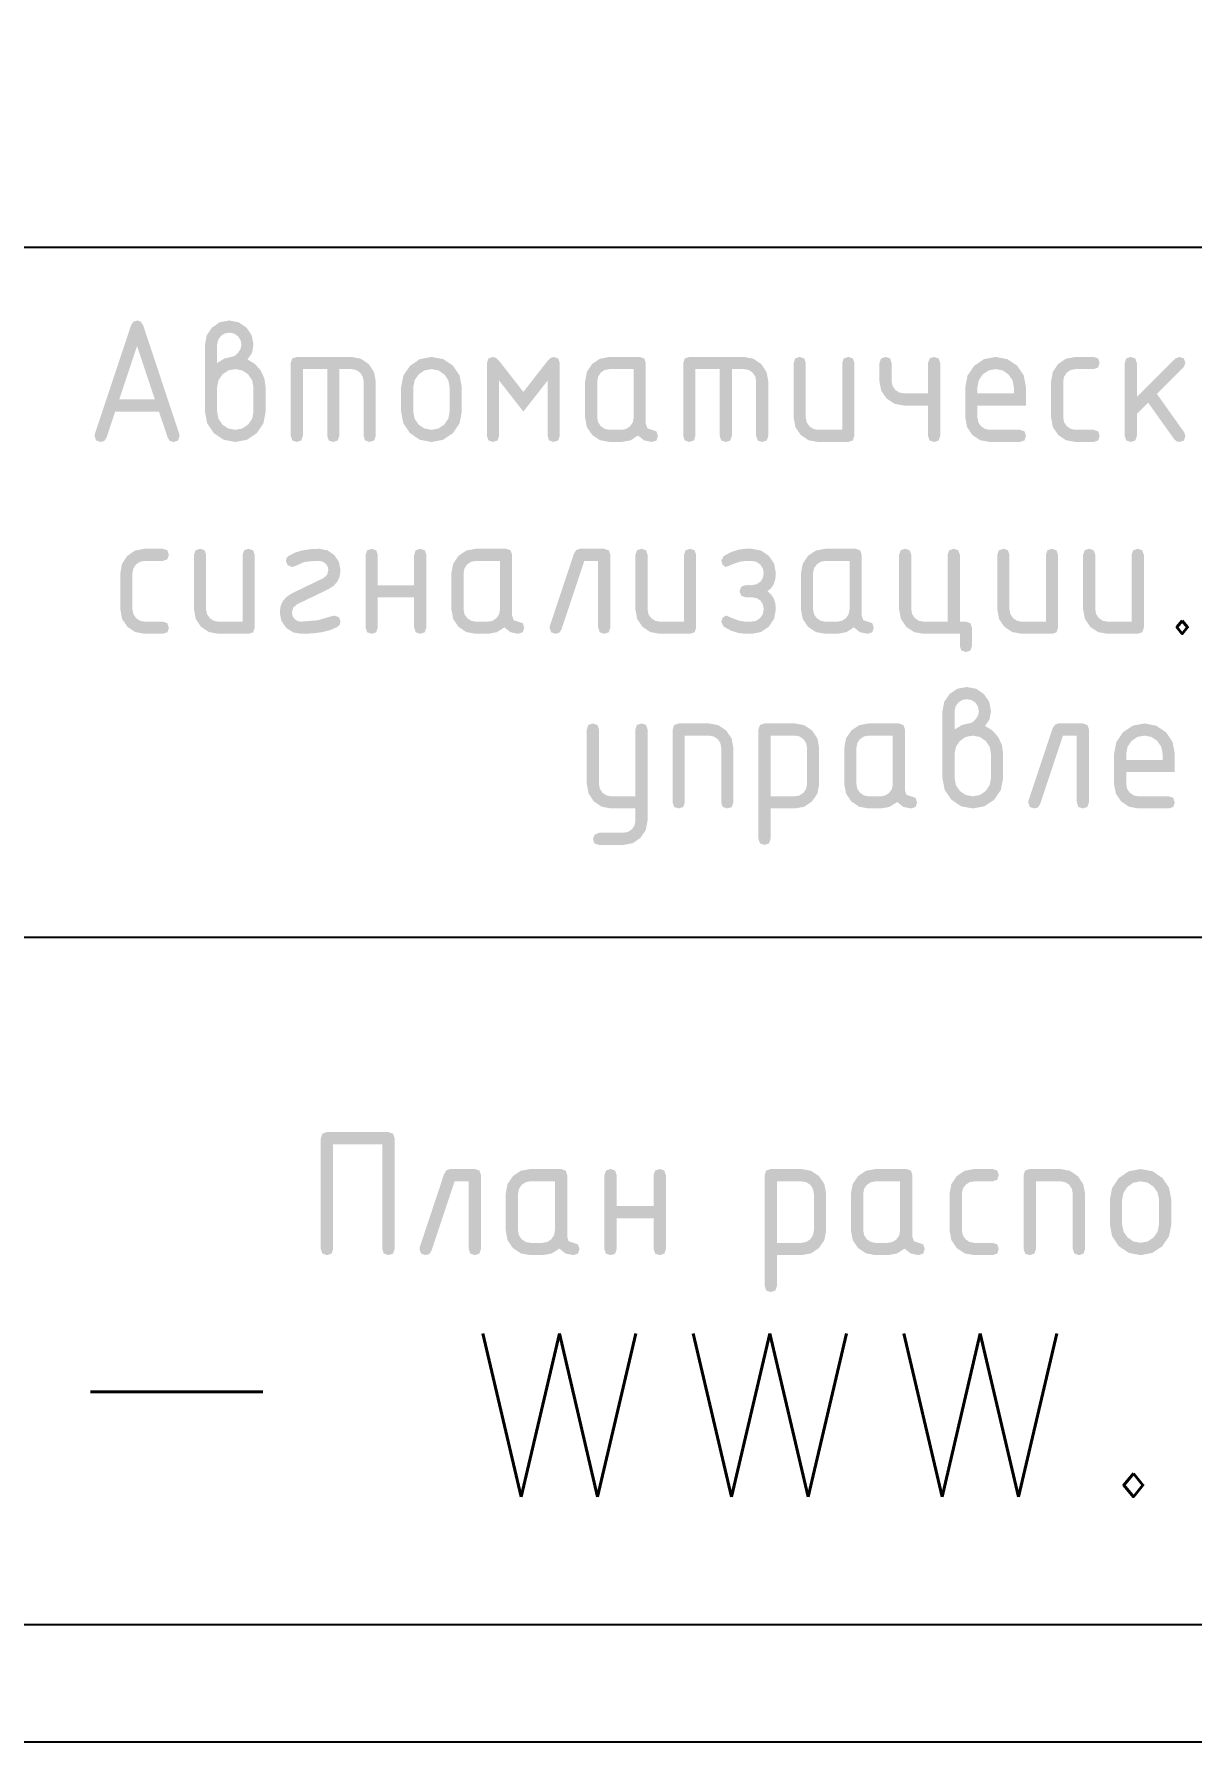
# Model space of a CAD drawing. Header units: millimetres. Extents: x 0 to 420, y 0 to 297.
# Drawn here: x 337.87 to 354.99, y 0 to 25.25 of the extents above; entities that cross this region are included whole.
import ezdxf

# ---------------------------------------------------------------- set-up
doc = ezdxf.new("R2010")
doc.units = ezdxf.units.MM
doc.layers.get('0').update_dxf_attribs({"linetype": 'CONTINUOUS'})
doc.styles.get("Standard").update_dxf_attribs({"font": 'STANDARD'})

# ---------------------------------------------------------------- blocks, each defined once
blk = doc.blocks.new('ABViewer')
at = {"color": 0, "true_color": 0x000001, "insert": (0, 0), "char_height": 0.05, "attachment_point": 1}
blk.add_mtext('ABViewer 16 trial version - www.cadsofttools.com', dxfattribs=at)

msp = doc.modelspace()

# ---------------------------------------------------------------- hatches: boundary and pattern name
at = {"true_color": 0x000007}
h = msp.add_hatch(color=0, dxfattribs=at)
h.paths.add_polyline_path([(339.390082, 20.639815), (339.126601, 19.84827), (339.654114, 19.84827)], flags=0)
h.paths.add_polyline_path([(340.019019, 19.309181), (339.996419, 19.241726), (339.92917, 19.219333), (339.875082, 19.234629), (339.843732, 19.280518), (339.714197, 19.668574), (339.066519, 19.668574), (338.936983, 19.280518), (338.905219, 19.234629), (338.851545, 19.219333), (338.78409, 19.241726), (338.761697, 19.309181), (338.765555, 19.337845), (339.300785, 20.943535), (339.335098, 20.997623), (339.390082, 21.015744), (339.444997, 20.998381), (339.478828, 20.946291), (340.01516, 19.337845)], flags=0)
h = msp.add_hatch(color=0, dxfattribs=at)
h.paths.add_polyline_path([(340.573944, 20.386807), (340.683222, 20.454055), (340.783406, 20.476655), (340.83708, 20.492365), (340.887034, 20.539494), (340.921761, 20.597716), (340.933336, 20.656351), (340.920245, 20.726287), (340.881522, 20.784233), (340.823575, 20.822956), (340.75364, 20.836048), (340.684187, 20.822887), (340.626309, 20.783682), (340.586897, 20.725391), (340.573944, 20.656351)], flags=0)
h.paths.add_polyline_path([(341.022633, 20.439724), (341.133841, 20.372889), (341.219417, 20.275462), (341.273987, 20.156813), (341.292177, 20.027415), (341.292177, 19.668574), (341.259242, 19.494803), (341.160988, 19.349971), (341.015881, 19.251993), (340.843488, 19.219333), (340.669717, 19.252062), (340.524886, 19.350522), (340.426907, 19.495492), (340.394248, 19.668574), (340.394248, 20.656351), (340.420361, 20.795533), (340.498979, 20.911564), (340.614734, 20.989699), (340.75364, 21.015744), (340.892546, 20.989423), (341.008301, 20.911013), (341.086436, 20.794844), (341.112481, 20.656351), (341.089881, 20.533982)], flags=0)
h.paths.add_polyline_path([(341.112481, 19.668574), (341.112481, 20.027415), (341.092775, 20.130837), (341.034209, 20.218135), (340.947323, 20.277184), (340.843488, 20.296959), (340.738964, 20.277184), (340.652216, 20.218135), (340.593443, 20.130837), (340.573944, 20.027415), (340.573944, 19.668574), (340.593443, 19.56405), (340.652216, 19.477302), (340.738964, 19.418529), (340.843488, 19.399029), (340.947323, 19.418598), (341.034209, 19.477853), (341.092775, 19.564739)], flags=0)
for points in [[(341.753545, 20.476655), (342.561627, 20.476655), (342.700119, 20.450335), (342.816288, 20.371924), (342.894698, 20.255756), (342.921019, 20.117263), (342.921019, 19.309181), (342.898419, 19.241726), (342.831171, 19.219333), (342.763716, 19.241726), (342.741323, 19.309181), (342.741323, 20.117263), (342.728231, 20.187405), (342.689509, 20.245145), (342.631769, 20.283868), (342.561627, 20.296959), (342.38193, 20.296959), (342.38193, 19.309181), (342.359331, 19.241726), (342.292082, 19.219333), (342.22511, 19.241726), (342.202785, 19.309181), (342.202785, 20.296959), (341.843393, 20.296959), (341.843393, 19.309181), (341.820793, 19.241726), (341.753545, 19.219333), (341.68609, 19.241726), (341.663697, 19.309181), (341.663697, 20.386807), (341.68609, 20.454055)], [(345.104786, 19.668574), (344.745393, 20.128287), (344.745393, 19.309181), (344.722794, 19.241726), (344.655545, 19.219333), (344.58809, 19.241726), (344.565697, 19.309181), (344.565697, 20.386807), (344.58809, 20.454055), (344.655545, 20.476655), (344.700263, 20.462255), (344.745393, 20.419329), (345.104786, 19.959615), (345.463627, 20.419329), (345.508551, 20.462255), (345.553475, 20.476655), (345.620723, 20.454055), (345.643323, 20.386807), (345.643323, 19.309181), (345.620723, 19.241726), (345.553475, 19.219333), (345.48602, 19.241726), (345.463627, 19.309181), (345.463627, 20.128287)], [(347.56036, 20.476655), (348.368442, 20.476655), (348.506935, 20.450335), (348.623103, 20.371924), (348.701514, 20.255756), (348.727834, 20.117263), (348.727834, 19.309181), (348.705235, 19.241726), (348.637986, 19.219333), (348.570531, 19.241726), (348.548138, 19.309181), (348.548138, 20.117263), (348.535047, 20.187405), (348.496324, 20.245145), (348.438584, 20.283868), (348.368442, 20.296959), (348.188746, 20.296959), (348.188746, 19.309181), (348.166146, 19.241726), (348.098898, 19.219333), (348.031925, 19.241726), (348.009601, 19.309181), (348.009601, 20.296959), (347.650209, 20.296959), (347.650209, 19.309181), (347.627609, 19.241726), (347.56036, 19.219333), (347.492905, 19.241726), (347.470512, 19.309181), (347.470512, 20.386807), (347.492905, 20.454055)], [(350.000993, 20.386807), (350.000993, 19.309181), (349.978393, 19.241726), (349.911145, 19.219333), (349.462456, 19.219333), (349.323067, 19.245378), (349.207243, 19.323513), (349.129108, 19.439337), (349.103063, 19.578726), (349.103063, 20.386807), (349.125457, 20.454055), (349.192912, 20.476655), (349.26016, 20.454055), (349.28276, 20.386807), (349.28276, 19.578726), (349.295989, 19.509962), (349.335676, 19.451946), (349.393692, 19.412259), (349.462456, 19.399029), (349.821297, 19.399029), (349.821297, 20.386807), (349.84369, 20.454055), (349.911145, 20.476655), (349.978393, 20.454055)], [(351.270442, 20.386807), (351.270442, 19.309181), (351.247843, 19.241726), (351.180594, 19.219333), (351.113139, 19.241726), (351.090746, 19.309181), (351.090746, 19.758422), (350.731905, 19.758422), (350.594101, 19.784122), (350.477795, 19.861499), (350.398695, 19.975532), (350.372513, 20.110648), (350.372513, 20.386807), (350.394906, 20.454055), (350.462361, 20.476655), (350.529609, 20.454055), (350.552209, 20.386807), (350.552209, 20.117263), (350.565438, 20.048981), (350.605126, 19.991035), (350.663141, 19.951347), (350.731905, 19.938118), (351.090746, 19.938118), (351.090746, 20.386807), (351.113139, 20.454055), (351.180594, 20.476655), (351.247843, 20.454055)], [(353.091107, 20.117263), (353.091107, 19.578726), (353.104337, 19.509962), (353.144024, 19.451946), (353.202039, 19.412259), (353.270804, 19.399029), (353.539797, 19.399029), (353.607045, 19.37643), (353.629645, 19.309181), (353.607045, 19.241726), (353.539797, 19.219333), (353.270804, 19.219333), (353.131415, 19.245378), (353.015591, 19.323513), (352.937456, 19.439337), (352.911411, 19.578726), (352.911411, 20.117263), (352.937456, 20.256445), (353.015591, 20.372476), (353.131415, 20.45061), (353.270804, 20.476655), (353.539797, 20.476655), (353.607045, 20.454055), (353.629645, 20.386807), (353.607045, 20.319352), (353.539797, 20.296959), (353.270804, 20.296959), (353.20135, 20.283799), (353.143473, 20.244594), (353.104061, 20.186303)], [(354.180413, 19.886304), (354.744857, 20.450748), (354.808798, 20.476655), (354.876047, 20.454055), (354.898647, 20.386807), (354.871637, 20.32452), (354.476967, 19.92985), (354.881008, 19.360996), (354.898647, 19.307528), (354.876047, 19.241313), (354.808798, 19.219333), (354.766217, 19.228842), (354.734384, 19.257367), (354.347431, 19.800314), (354.180413, 19.633296), (354.180413, 19.309181), (354.157813, 19.241726), (354.090565, 19.219333), (354.02311, 19.241726), (354.000717, 19.309181), (354.000717, 20.386807), (354.02311, 20.454055), (354.090565, 20.476655), (354.157813, 20.454055), (354.180413, 20.386807)], [(339.322393, 17.280803), (339.322393, 16.742265), (339.335622, 16.673501), (339.375309, 16.615486), (339.433325, 16.575798), (339.502089, 16.562569), (339.771082, 16.562569), (339.83833, 16.539969), (339.86093, 16.472721), (339.83833, 16.405266), (339.771082, 16.382873), (339.502089, 16.382873), (339.3627, 16.408918), (339.246876, 16.487053), (339.168741, 16.602877), (339.142697, 16.742265), (339.142697, 17.280803), (339.168741, 17.419984), (339.246876, 17.536015), (339.3627, 17.61415), (339.502089, 17.640195), (339.771082, 17.640195), (339.83833, 17.617595), (339.86093, 17.550347), (339.83833, 17.482892), (339.771082, 17.460499), (339.502089, 17.460499), (339.432636, 17.447339), (339.374758, 17.408133), (339.335346, 17.349842)], [(341.129932, 17.550347), (341.129932, 16.472721), (341.107332, 16.405266), (341.040084, 16.382873), (340.591395, 16.382873), (340.452006, 16.408918), (340.336182, 16.487053), (340.258047, 16.602877), (340.232002, 16.742265), (340.232002, 17.550347), (340.254395, 17.617595), (340.32185, 17.640195), (340.389099, 17.617595), (340.411698, 17.550347), (340.411698, 16.742265), (340.424928, 16.673501), (340.464615, 16.615486), (340.52263, 16.575798), (340.591395, 16.562569), (340.950236, 16.562569), (340.950236, 17.550347), (340.972629, 17.617595), (341.040084, 17.640195), (341.107332, 17.617595)], [(342.309533, 16.652417), (342.376781, 16.629817), (342.399381, 16.562569), (342.386703, 16.516336), (342.349221, 16.482092), (342.250811, 16.438683), (342.129148, 16.407678), (341.984127, 16.389074), (341.815644, 16.382873), (341.694583, 16.405679), (341.592953, 16.474375), (341.524258, 16.576005), (341.501451, 16.697066), (341.512631, 16.788636), (341.546238, 16.866564), (341.602375, 16.93085), (341.681148, 16.981493), (342.146373, 17.206389), (342.201219, 17.253793), (342.219685, 17.326002), (342.209763, 17.377334), (342.179997, 17.420811), (342.13652, 17.450577), (342.085188, 17.460499), (341.951381, 17.455676), (341.858088, 17.441757), (341.72304, 17.381675), (341.681148, 17.370651), (341.618309, 17.39766), (341.591299, 17.460499), (341.603013, 17.504665), (341.638704, 17.539323), (341.72583, 17.583454), (341.829287, 17.614977), (341.949073, 17.63389), (342.085188, 17.640195), (342.205973, 17.617113), (342.307328, 17.548142), (342.376299, 17.446787), (342.399381, 17.326002), (342.38803, 17.234122), (342.354044, 17.15609), (342.297527, 17.091908), (342.218582, 17.041575), (341.757215, 16.819435), (341.700165, 16.770653), (341.681148, 16.697066), (341.690794, 16.645251), (341.720284, 16.601705), (341.76383, 16.572215), (341.815644, 16.562569), (342.062106, 16.58324), (342.275909, 16.645251)], [(342.950597, 16.921961), (342.950597, 16.472721), (342.927997, 16.405266), (342.860749, 16.382873), (342.793294, 16.405266), (342.770901, 16.472721), (342.770901, 17.550347), (342.793294, 17.617595), (342.860749, 17.640195), (342.927997, 17.617595), (342.950597, 17.550347), (342.950597, 17.101658), (343.489134, 17.101658), (343.489134, 17.550347), (343.511527, 17.617595), (343.578982, 17.640195), (343.646231, 17.617595), (343.66883, 17.550347), (343.66883, 16.472721), (343.646231, 16.405266), (343.578982, 16.382873), (343.511527, 16.405266), (343.489134, 16.472721), (343.489134, 16.921961)], [(345.941998, 17.640195), (346.300839, 17.640195), (346.368087, 17.617595), (346.390687, 17.550347), (346.390687, 16.472721), (346.368087, 16.405266), (346.300839, 16.382873), (346.233384, 16.405266), (346.210991, 16.472721), (346.210991, 17.460499), (346.005939, 17.460499), (345.666941, 16.444058), (345.635522, 16.398169), (345.582606, 16.382873), (345.515151, 16.405611), (345.492757, 16.473823), (345.496616, 16.501384), (345.85215, 17.566883), (345.886532, 17.621729)], [(347.660136, 17.550347), (347.660136, 16.472721), (347.637537, 16.405266), (347.570288, 16.382873), (347.121599, 16.382873), (346.98221, 16.408918), (346.866386, 16.487053), (346.788252, 16.602877), (346.762207, 16.742265), (346.762207, 17.550347), (346.7846, 17.617595), (346.852055, 17.640195), (346.919303, 17.617595), (346.941903, 17.550347), (346.941903, 16.742265), (346.955132, 16.673501), (346.99482, 16.615486), (347.052835, 16.575798), (347.121599, 16.562569), (347.48044, 16.562569), (347.48044, 17.550347), (347.502833, 17.617595), (347.570288, 17.640195), (347.637537, 17.617595)], [(348.660041, 16.742265), (348.648121, 16.817231), (348.612637, 16.874006), (348.565439, 16.905838), (348.506252, 16.920308), (348.391048, 16.921961), (348.327107, 16.947869), (348.3012, 17.01181), (348.327659, 17.076302), (348.363212, 17.096146), (348.416955, 17.10276), (348.443965, 17.10276), (348.472628, 17.101658), (348.55283, 17.114473), (348.611534, 17.152921), (348.647777, 17.21066), (348.660041, 17.280803), (348.64695, 17.350945), (348.608227, 17.408685), (348.550763, 17.447407), (348.480896, 17.460499), (348.391048, 17.460499), (348.307195, 17.448992), (348.206391, 17.414748), (348.124605, 17.380779), (348.099455, 17.369548), (348.052051, 17.40207), (348.031656, 17.464909), (348.06845, 17.53195), (348.17883, 17.59279), (348.293001, 17.628275), (348.391048, 17.640195), (348.480896, 17.640195), (348.619803, 17.61415), (348.735558, 17.536015), (348.813693, 17.419984), (348.839738, 17.280803), (348.831995, 17.192031), (348.808801, 17.117574), (348.770207, 17.057483), (348.716265, 17.01181), (348.770207, 16.964577), (348.808801, 16.903909), (348.831995, 16.829805), (348.839738, 16.742265), (348.813693, 16.602877), (348.735558, 16.487053), (348.619803, 16.408918), (348.480896, 16.382873), (348.391048, 16.382873), (348.290314, 16.394448), (348.177177, 16.429175), (348.068036, 16.488706), (348.031656, 16.558159), (348.052051, 16.620998), (348.101109, 16.65352), (348.130048, 16.642013), (348.21025, 16.607769), (348.308297, 16.5738), (348.391048, 16.562569), (348.480896, 16.562569), (348.54966, 16.575523), (348.607676, 16.614935), (348.646881, 16.672812)], [(351.651219, 16.562569), (351.718467, 16.539969), (351.741067, 16.472721), (351.741067, 16.203177), (351.718467, 16.135928), (351.651219, 16.113329), (351.583764, 16.135928), (351.561371, 16.203177), (351.561371, 16.382873), (351.022833, 16.382873), (350.883445, 16.408987), (350.767621, 16.487604), (350.689486, 16.603359), (350.663441, 16.742265), (350.663441, 17.550347), (350.685834, 17.617595), (350.753289, 17.640195), (350.820537, 17.617595), (350.843137, 17.550347), (350.843137, 16.742265), (350.856366, 16.673501), (350.896054, 16.615486), (350.954069, 16.575798), (351.022833, 16.562569), (351.381674, 16.562569), (351.381674, 17.550347), (351.404068, 17.617595), (351.471523, 17.640195), (351.538771, 17.617595), (351.561371, 17.550347), (351.561371, 16.562569)], [(353.013778, 17.550347), (353.013778, 16.472721), (352.991178, 16.405266), (352.92393, 16.382873), (352.475241, 16.382873), (352.335852, 16.408918), (352.220028, 16.487053), (352.141893, 16.602877), (352.115848, 16.742265), (352.115848, 17.550347), (352.138242, 17.617595), (352.205697, 17.640195), (352.272945, 17.617595), (352.295545, 17.550347), (352.295545, 16.742265), (352.308774, 16.673501), (352.348461, 16.615486), (352.406477, 16.575798), (352.475241, 16.562569), (352.834082, 16.562569), (352.834082, 17.550347), (352.856475, 17.617595), (352.92393, 17.640195), (352.991178, 17.617595)], [(354.283227, 17.550347), (354.283227, 16.472721), (354.260628, 16.405266), (354.193379, 16.382873), (353.74469, 16.382873), (353.605302, 16.408918), (353.489477, 16.487053), (353.411343, 16.602877), (353.385298, 16.742265), (353.385298, 17.550347), (353.407691, 17.617595), (353.475146, 17.640195), (353.542394, 17.617595), (353.564994, 17.550347), (353.564994, 16.742265), (353.578223, 16.673501), (353.617911, 16.615486), (353.675926, 16.575798), (353.74469, 16.562569), (354.103531, 16.562569), (354.103531, 17.550347), (354.125924, 17.617595), (354.193379, 17.640195), (354.260628, 17.617595)], [(346.76156, 13.61796), (346.76156, 13.800413), (346.402719, 13.800413), (346.26333, 13.826526), (346.147506, 13.905144), (346.069371, 14.020899), (346.043326, 14.159805), (346.043326, 14.967887), (346.065719, 15.035135), (346.133174, 15.057735), (346.200422, 15.035135), (346.223022, 14.967887), (346.223022, 14.159805), (346.236251, 14.091041), (346.275939, 14.033025), (346.333954, 13.993338), (346.402719, 13.980109), (346.76156, 13.980109), (346.76156, 14.967887), (346.783953, 15.035135), (346.851408, 15.057735), (346.918656, 15.035135), (346.941256, 14.967887), (346.941256, 13.620716), (346.915349, 13.482706), (346.838179, 13.366606), (346.723801, 13.287714), (346.586273, 13.261324), (346.223022, 13.261324), (346.155567, 13.283924), (346.133174, 13.351172), (346.160184, 13.414011), (346.223022, 13.44102), (346.582415, 13.44102), (346.652281, 13.453767), (346.709745, 13.491732), (346.748468, 13.548438)], [(347.312775, 13.890261), (347.312775, 14.967887), (347.335169, 15.035135), (347.402623, 15.057735), (347.851864, 15.057735), (347.989874, 15.031414), (348.105974, 14.953004), (348.184385, 14.836835), (348.210705, 14.698342), (348.210705, 13.890261), (348.188105, 13.822806), (348.120857, 13.800413), (348.053402, 13.822806), (348.031009, 13.890261), (348.031009, 14.698342), (348.017918, 14.768484), (347.979195, 14.826224), (347.92173, 14.864947), (347.851864, 14.878038), (347.492472, 14.878038), (347.492472, 13.890261), (347.469872, 13.822806), (347.402623, 13.800413), (347.335169, 13.822806)], [(353.022771, 15.057735), (353.381612, 15.057735), (353.448861, 15.035135), (353.47146, 14.967887), (353.47146, 13.890261), (353.448861, 13.822806), (353.381612, 13.800413), (353.314157, 13.822806), (353.291764, 13.890261), (353.291764, 14.878038), (353.086712, 14.878038), (352.747715, 13.861598), (352.716295, 13.815709), (352.663379, 13.800413), (352.595924, 13.82315), (352.573531, 13.891363), (352.577389, 13.918924), (352.932923, 14.984423), (352.967305, 15.039269)], [(342.199312, 9.015169), (343.108817, 9.015169), (343.17703, 8.992431), (343.199768, 8.924219), (343.199768, 7.287109), (343.17703, 7.218896), (343.108817, 7.196159), (343.040605, 7.218896), (343.017867, 7.287109), (343.017867, 8.833268), (342.290263, 8.833268), (342.290263, 7.287109), (342.267525, 7.218896), (342.199312, 7.196159), (342.131099, 7.218896), (342.108362, 7.287109), (342.108362, 8.924219), (342.131099, 8.992431)], [(344.022818, 8.469466), (344.38662, 8.469466), (344.454833, 8.446728), (344.47757, 8.378515), (344.47757, 7.287109), (344.454833, 7.218896), (344.38662, 7.196159), (344.318407, 7.218896), (344.295669, 7.287109), (344.295669, 8.287565), (344.087861, 8.287565), (343.744454, 7.258446), (343.71269, 7.211593), (343.659016, 7.196159), (343.590803, 7.21931), (343.568065, 7.288763), (343.572475, 7.316324), (343.931867, 8.395052), (343.967007, 8.450862)], [(346.485496, 7.741862), (346.485496, 7.287109), (346.462758, 7.218896), (346.394545, 7.196159), (346.326332, 7.218896), (346.303595, 7.287109), (346.303595, 8.378515), (346.326332, 8.446728), (346.394545, 8.469466), (346.462758, 8.446728), (346.485496, 8.378515), (346.485496, 7.923763), (347.031199, 7.923763), (347.031199, 8.378515), (347.053936, 8.446728), (347.122149, 8.469466), (347.190362, 8.446728), (347.2131, 8.378515), (347.2131, 7.287109), (347.190362, 7.218896), (347.122149, 7.196159), (347.053936, 7.218896), (347.031199, 7.287109), (347.031199, 7.741862)], [(351.591629, 8.105664), (351.591629, 7.559961), (351.604927, 7.490576), (351.645097, 7.431528), (351.704146, 7.391358), (351.77353, 7.37806), (352.046382, 7.37806), (352.114594, 7.355322), (352.137332, 7.287109), (352.114594, 7.218896), (352.046382, 7.196159), (351.77353, 7.196159), (351.632488, 7.222341), (351.51501, 7.301441), (351.435911, 7.418919), (351.409728, 7.559961), (351.409728, 8.105664), (351.435911, 8.246706), (351.51501, 8.364184), (351.632488, 8.443076), (351.77353, 8.469466), (352.046382, 8.469466), (352.114594, 8.446728), (352.137332, 8.378515), (352.114594, 8.310303), (352.046382, 8.287565), (351.77353, 8.287565), (351.70325, 8.274336), (351.644546, 8.234648), (351.604858, 8.175944)], [(352.504505, 7.287109), (352.504505, 8.378515), (352.527243, 8.446728), (352.595456, 8.469466), (353.050209, 8.469466), (353.190286, 8.442732), (353.307626, 8.363081), (353.387277, 8.245741), (353.414011, 8.105664), (353.414011, 7.287109), (353.391273, 7.218896), (353.32306, 7.196159), (353.254847, 7.218896), (353.23211, 7.287109), (353.23211, 8.105664), (353.218949, 8.176426), (353.179744, 8.235199), (353.120971, 8.274405), (353.050209, 8.287565), (352.686406, 8.287565), (352.686406, 7.287109), (352.663669, 7.218896), (352.595456, 7.196159), (352.527243, 7.218896)]]:
    msp.add_hatch(color=0, dxfattribs=at).paths.add_polyline_path(points, flags=0)
h = msp.add_hatch(color=0, dxfattribs=at)
h.paths.add_polyline_path([(343.296248, 19.668574), (343.296248, 20.027415), (343.328976, 20.20029), (343.427437, 20.345466), (343.572407, 20.44372), (343.745488, 20.476655), (343.919466, 20.444065), (344.064091, 20.346568), (344.161587, 20.201874), (344.194178, 20.027415), (344.194178, 19.668574), (344.161243, 19.495492), (344.062988, 19.350522), (343.917881, 19.252062), (343.745488, 19.219333), (343.572407, 19.252062), (343.427437, 19.350522), (343.328976, 19.495492)], flags=0)
h.paths.add_polyline_path([(344.014482, 19.668574), (344.014482, 20.027415), (343.994707, 20.130837), (343.935658, 20.218135), (343.848428, 20.277184), (343.745488, 20.296959), (343.641653, 20.277184), (343.554768, 20.218135), (343.495512, 20.130837), (343.475944, 20.027415), (343.475944, 19.668574), (343.495443, 19.56405), (343.554217, 19.477302), (343.640964, 19.418529), (343.745488, 19.399029), (343.848428, 19.418598), (343.935658, 19.477853), (343.994707, 19.564739)], flags=0)
h = msp.add_hatch(color=0, dxfattribs=at)
h.paths.add_polyline_path([(346.736338, 20.296959), (346.377497, 20.296959), (346.308044, 20.283799), (346.250166, 20.244594), (346.210755, 20.186303), (346.197801, 20.117263), (346.197801, 19.578726), (346.21103, 19.509962), (346.250718, 19.451946), (346.308733, 19.412259), (346.377497, 19.399029), (346.557193, 19.399029), (346.625957, 19.411983), (346.683973, 19.451395), (346.723178, 19.509272), (346.736338, 19.578726)], flags=0)
h.paths.add_polyline_path([(347.095731, 19.309181), (347.073131, 19.241726), (347.005883, 19.219333), (346.891712, 19.243036), (346.800279, 19.314693), (346.689898, 19.243036), (346.557193, 19.219333), (346.377497, 19.219333), (346.238109, 19.245378), (346.122284, 19.323513), (346.04415, 19.439337), (346.018105, 19.578726), (346.018105, 20.117263), (346.04415, 20.256445), (346.122284, 20.372476), (346.238109, 20.45061), (346.377497, 20.476655), (346.826186, 20.476655), (346.893435, 20.454055), (346.916034, 20.386807), (346.916034, 19.488878), (346.938428, 19.421423), (347.005883, 19.399029), (347.073131, 19.37643)], flags=0)
h = msp.add_hatch(color=0, dxfattribs=at)
h.paths.add_polyline_path([(352.091202, 20.296959), (351.987367, 20.277184), (351.900482, 20.218135), (351.841226, 20.130837), (351.821658, 20.027415), (351.821658, 19.938118), (352.360195, 19.938118), (352.360195, 20.027415), (352.340421, 20.130837), (352.281372, 20.218135), (352.194142, 20.277184)], flags=0)
h.paths.add_polyline_path([(351.821658, 19.758422), (351.821658, 19.578726), (351.834887, 19.509962), (351.874575, 19.451946), (351.93259, 19.412259), (352.001354, 19.399029), (352.450044, 19.399029), (352.517292, 19.37643), (352.539892, 19.309181), (352.517292, 19.241726), (352.450044, 19.219333), (352.001354, 19.219333), (351.861966, 19.245378), (351.746142, 19.323513), (351.668007, 19.439337), (351.641962, 19.578726), (351.641962, 20.027415), (351.67469, 20.20029), (351.773151, 20.345466), (351.918121, 20.44372), (352.091202, 20.476655), (352.26518, 20.444065), (352.409805, 20.346568), (352.507301, 20.201874), (352.539892, 20.027415), (352.539892, 19.758422)], flags=0)
h = msp.add_hatch(color=0, dxfattribs=at)
h.paths.add_polyline_path([(344.758583, 17.460499), (344.399742, 17.460499), (344.330289, 17.447339), (344.272412, 17.408133), (344.233, 17.349842), (344.220046, 17.280803), (344.220046, 16.742265), (344.233275, 16.673501), (344.272963, 16.615486), (344.330978, 16.575798), (344.399742, 16.562569), (344.579438, 16.562569), (344.648203, 16.575523), (344.706218, 16.614935), (344.745423, 16.672812), (344.758583, 16.742265)], flags=0)
h.paths.add_polyline_path([(345.117976, 16.472721), (345.095376, 16.405266), (345.028128, 16.382873), (344.913957, 16.406575), (344.822524, 16.478233), (344.712144, 16.406575), (344.579438, 16.382873), (344.399742, 16.382873), (344.260354, 16.408918), (344.14453, 16.487053), (344.066395, 16.602877), (344.04035, 16.742265), (344.04035, 17.280803), (344.066395, 17.419984), (344.14453, 17.536015), (344.260354, 17.61415), (344.399742, 17.640195), (344.848431, 17.640195), (344.91568, 17.617595), (344.93828, 17.550347), (344.93828, 16.652417), (344.960673, 16.584962), (345.028128, 16.562569), (345.095376, 16.539969)], flags=0)
h = msp.add_hatch(color=0, dxfattribs=at)
h.paths.add_polyline_path([(349.929267, 17.460499), (349.570426, 17.460499), (349.500973, 17.447339), (349.443095, 17.408133), (349.403683, 17.349842), (349.39073, 17.280803), (349.39073, 16.742265), (349.403959, 16.673501), (349.443646, 16.615486), (349.501662, 16.575798), (349.570426, 16.562569), (349.750122, 16.562569), (349.818886, 16.575523), (349.876901, 16.614935), (349.916107, 16.672812), (349.929267, 16.742265)], flags=0)
h.paths.add_polyline_path([(350.288659, 16.472721), (350.266059, 16.405266), (350.198811, 16.382873), (350.084641, 16.406575), (349.993208, 16.478233), (349.882827, 16.406575), (349.750122, 16.382873), (349.570426, 16.382873), (349.431037, 16.408918), (349.315213, 16.487053), (349.237078, 16.602877), (349.211033, 16.742265), (349.211033, 17.280803), (349.237078, 17.419984), (349.315213, 17.536015), (349.431037, 17.61415), (349.570426, 17.640195), (350.019115, 17.640195), (350.086363, 17.617595), (350.108963, 17.550347), (350.108963, 16.652417), (350.131356, 16.584962), (350.198811, 16.562569), (350.266059, 16.539969)], flags=0)
h = msp.add_hatch(color=0, dxfattribs=at)
h.paths.add_polyline_path([(351.483778, 14.967887), (351.593056, 15.035135), (351.693239, 15.057735), (351.746914, 15.073444), (351.796868, 15.120573), (351.831594, 15.178795), (351.84317, 15.237431), (351.830079, 15.307366), (351.791356, 15.365313), (351.733409, 15.404036), (351.663474, 15.417127), (351.594021, 15.403967), (351.536143, 15.364762), (351.496731, 15.306471), (351.483778, 15.237431)], flags=0)
h.paths.add_polyline_path([(351.932467, 15.020803), (352.043675, 14.953968), (352.129251, 14.856541), (352.183821, 14.737892), (352.202011, 14.608494), (352.202011, 14.249653), (352.169076, 14.075882), (352.070822, 13.931051), (351.925714, 13.833072), (351.753322, 13.800413), (351.579551, 13.833141), (351.434719, 13.931602), (351.336741, 14.076571), (351.304081, 14.249653), (351.304081, 15.237431), (351.330195, 15.376613), (351.408812, 15.492644), (351.524568, 15.570778), (351.663474, 15.596823), (351.80238, 15.570503), (351.918135, 15.492092), (351.99627, 15.375924), (352.022315, 15.237431), (351.999715, 15.115061)], flags=0)
h.paths.add_polyline_path([(352.022315, 14.249653), (352.022315, 14.608494), (352.002609, 14.711916), (351.944042, 14.799215), (351.857157, 14.858264), (351.753322, 14.878038), (351.648798, 14.858264), (351.56205, 14.799215), (351.503277, 14.711916), (351.483778, 14.608494), (351.483778, 14.249653), (351.503277, 14.145129), (351.56205, 14.058381), (351.648798, 13.999608), (351.753322, 13.980109), (351.857157, 13.999677), (351.944042, 14.058933), (352.002609, 14.145818)], flags=0)
h = msp.add_hatch(color=0, dxfattribs=at)
h.paths.add_polyline_path([(348.582225, 14.967887), (348.604618, 15.035135), (348.672073, 15.057735), (349.121313, 15.057735), (349.260219, 15.03169), (349.375975, 14.953555), (349.454109, 14.837524), (349.480154, 14.698342), (349.480154, 14.159805), (349.454109, 14.020899), (349.375975, 13.905144), (349.260219, 13.826526), (349.121313, 13.800413), (348.761921, 13.800413), (348.761921, 13.351172), (348.739321, 13.283924), (348.672073, 13.261324), (348.604618, 13.283924), (348.582225, 13.351172)], flags=0)
h.paths.add_polyline_path([(348.761921, 14.878038), (348.761921, 13.980109), (349.121313, 13.980109), (349.190077, 13.993062), (349.248093, 14.032474), (349.287298, 14.090352), (349.300458, 14.159805), (349.300458, 14.698342), (349.287367, 14.768484), (349.248644, 14.826224), (349.19118, 14.864947), (349.121313, 14.878038)], flags=0)
h = msp.add_hatch(color=0, dxfattribs=at)
h.paths.add_polyline_path([(350.569907, 14.878038), (350.211066, 14.878038), (350.141613, 14.864878), (350.083735, 14.825673), (350.044324, 14.767382), (350.03137, 14.698342), (350.03137, 14.159805), (350.044599, 14.091041), (350.084287, 14.033025), (350.142302, 13.993338), (350.211066, 13.980109), (350.390762, 13.980109), (350.459527, 13.993062), (350.517542, 14.032474), (350.556747, 14.090352), (350.569907, 14.159805)], flags=0)
h.paths.add_polyline_path([(350.9293, 13.890261), (350.9067, 13.822806), (350.839452, 13.800413), (350.725281, 13.824115), (350.633848, 13.895773), (350.523467, 13.824115), (350.390762, 13.800413), (350.211066, 13.800413), (350.071678, 13.826458), (349.955854, 13.904592), (349.877719, 14.020416), (349.851674, 14.159805), (349.851674, 14.698342), (349.877719, 14.837524), (349.955854, 14.953555), (350.071678, 15.03169), (350.211066, 15.057735), (350.659755, 15.057735), (350.727004, 15.035135), (350.749604, 14.967887), (350.749604, 14.069957), (350.771997, 14.002502), (350.839452, 13.980109), (350.9067, 13.957509)], flags=0)
h = msp.add_hatch(color=0, dxfattribs=at)
h.paths.add_polyline_path([(354.29222, 14.878038), (354.188385, 14.858264), (354.1015, 14.799215), (354.042244, 14.711916), (354.022676, 14.608494), (354.022676, 14.519197), (354.561213, 14.519197), (354.561213, 14.608494), (354.541439, 14.711916), (354.48239, 14.799215), (354.39516, 14.858264)], flags=0)
h.paths.add_polyline_path([(354.022676, 14.339501), (354.022676, 14.159805), (354.035905, 14.091041), (354.075593, 14.033025), (354.133608, 13.993338), (354.202372, 13.980109), (354.651061, 13.980109), (354.71831, 13.957509), (354.74091, 13.890261), (354.71831, 13.822806), (354.651061, 13.800413), (354.202372, 13.800413), (354.062984, 13.826458), (353.94716, 13.904592), (353.869025, 14.020416), (353.84298, 14.159805), (353.84298, 14.608494), (353.875708, 14.781369), (353.974169, 14.926545), (354.119139, 15.0248), (354.29222, 15.057735), (354.466198, 15.025144), (354.610823, 14.927648), (354.708319, 14.782954), (354.74091, 14.608494), (354.74091, 14.339501)], flags=0)
h = msp.add_hatch(color=0, dxfattribs=at)
h.paths.add_polyline_path([(345.571495, 8.287565), (345.207693, 8.287565), (345.137413, 8.274336), (345.078709, 8.234648), (345.039021, 8.175944), (345.025792, 8.105664), (345.025792, 7.559961), (345.03909, 7.490576), (345.07926, 7.431528), (345.138309, 7.391358), (345.207693, 7.37806), (345.389594, 7.37806), (345.459874, 7.391289), (345.518579, 7.430976), (345.558266, 7.489681), (345.571495, 7.559961)], flags=0)
h.paths.add_polyline_path([(345.935297, 7.287109), (345.91256, 7.218896), (345.844347, 7.196159), (345.728867, 7.220205), (345.636539, 7.292621), (345.524229, 7.220205), (345.389594, 7.196159), (345.207693, 7.196159), (345.066651, 7.222341), (344.949173, 7.301441), (344.870074, 7.418919), (344.843891, 7.559961), (344.843891, 8.105664), (344.870074, 8.246706), (344.949173, 8.364184), (345.066651, 8.443076), (345.207693, 8.469466), (345.662446, 8.469466), (345.730659, 8.446728), (345.753396, 8.378515), (345.753396, 7.46901), (345.776134, 7.400797), (345.844347, 7.37806), (345.91256, 7.355322)], flags=0)
h = msp.add_hatch(color=0, dxfattribs=at)
h.paths.add_polyline_path([(348.674198, 8.378515), (348.696936, 8.446728), (348.765149, 8.469466), (349.219901, 8.469466), (349.360944, 8.443076), (349.478421, 8.364184), (349.557314, 8.246706), (349.583704, 8.105664), (349.583704, 7.559961), (349.557314, 7.419401), (349.478421, 7.301992), (349.360944, 7.222617), (349.219901, 7.196159), (348.856099, 7.196159), (348.856099, 6.741406), (348.833362, 6.673193), (348.765149, 6.650456), (348.696936, 6.673193), (348.674198, 6.741406)], flags=0)
h.paths.add_polyline_path([(348.856099, 8.287565), (348.856099, 7.37806), (349.219901, 7.37806), (349.290181, 7.391289), (349.348886, 7.430976), (349.388573, 7.489681), (349.401802, 7.559961), (349.401802, 8.105664), (349.388642, 8.176426), (349.349437, 8.235199), (349.290664, 8.274405), (349.219901, 8.287565)], flags=0)
h = msp.add_hatch(color=0, dxfattribs=at)
h.paths.add_polyline_path([(350.677629, 8.287565), (350.313826, 8.287565), (350.243547, 8.274336), (350.184842, 8.234648), (350.145155, 8.175944), (350.131925, 8.105664), (350.131925, 7.559961), (350.145224, 7.490576), (350.185393, 7.431528), (350.244442, 7.391358), (350.313826, 7.37806), (350.495728, 7.37806), (350.566007, 7.391289), (350.624712, 7.430976), (350.664399, 7.489681), (350.677629, 7.559961)], flags=0)
h.paths.add_polyline_path([(351.041431, 7.287109), (351.018693, 7.218896), (350.95048, 7.196159), (350.835001, 7.220205), (350.742672, 7.292621), (350.630362, 7.220205), (350.495728, 7.196159), (350.313826, 7.196159), (350.172784, 7.222341), (350.055307, 7.301441), (349.976207, 7.418919), (349.950024, 7.559961), (349.950024, 8.105664), (349.976207, 8.246706), (350.055307, 8.364184), (350.172784, 8.443076), (350.313826, 8.469466), (350.768579, 8.469466), (350.836792, 8.446728), (350.85953, 8.378515), (350.85953, 7.46901), (350.882267, 7.400797), (350.95048, 7.37806), (351.018693, 7.355322)], flags=0)
h = msp.add_hatch(color=0, dxfattribs=at)
h.paths.add_polyline_path([(353.780332, 7.650911), (353.780332, 8.014713), (353.813473, 8.189517), (353.913174, 8.336623), (354.06028, 8.436117), (354.235084, 8.469466), (354.41168, 8.436462), (354.558096, 8.337725), (354.656833, 8.191309), (354.689837, 8.014713), (354.689837, 7.650911), (354.656488, 7.476107), (354.556994, 7.329002), (354.409888, 7.2293), (354.235084, 7.196159), (354.06028, 7.2293), (353.913174, 7.329002), (353.813473, 7.476107)], flags=0)
h.paths.add_polyline_path([(354.507936, 7.650911), (354.507936, 8.014713), (354.487816, 8.119238), (354.428009, 8.207639), (354.339608, 8.267446), (354.235084, 8.287565), (354.130147, 8.267446), (354.042159, 8.207639), (353.982145, 8.119238), (353.962233, 8.014713), (353.962233, 7.650911), (353.982076, 7.545491), (354.041608, 7.457435), (354.129664, 7.397903), (354.235084, 7.37806), (354.339608, 7.397972), (354.428009, 7.457986), (354.487816, 7.545974)], flags=0)

# ---------------------------------------------------------------- linework, layer by layer
at = {"color": 0, "true_color": 0x000007}
for points in [[(0.211668, 0), (420.073667, 0), (420.073667, 296.925999), (0.211668, 296.925999)], [(7.239002, 1.735667), (418.338, 1.735667), (418.338, 295.190332), (7.239002, 295.190332)]]:
    msp.add_lwpolyline(points, close=True, dxfattribs=at)
for points in [[(292.862, 22.098), (418.338, 22.098)], [(336.973333, 11.895667), (418.338, 11.895667)], [(292.862, 1.735667), (418.338, 1.735667)]]:
    msp.add_lwpolyline(points, dxfattribs=at)

# ---------------------------------------------------------------- block references
at = {"color": 0, "true_color": 0x000000, "xscale": 72.47926, "yscale": 72.47926}
msp.add_blockref('ABViewer', (280.119667, 7.247926), dxfattribs=at)

# ---------------------------------------------------------------- texts
at = {"color": 0, "true_color": 0x000007, "insert": (354.457641, 18.403416), "char_height": 2.02054, "attachment_point": 1}
msp.add_mtext('. ', dxfattribs=at)

doc.saveas('drawing.dxf')
